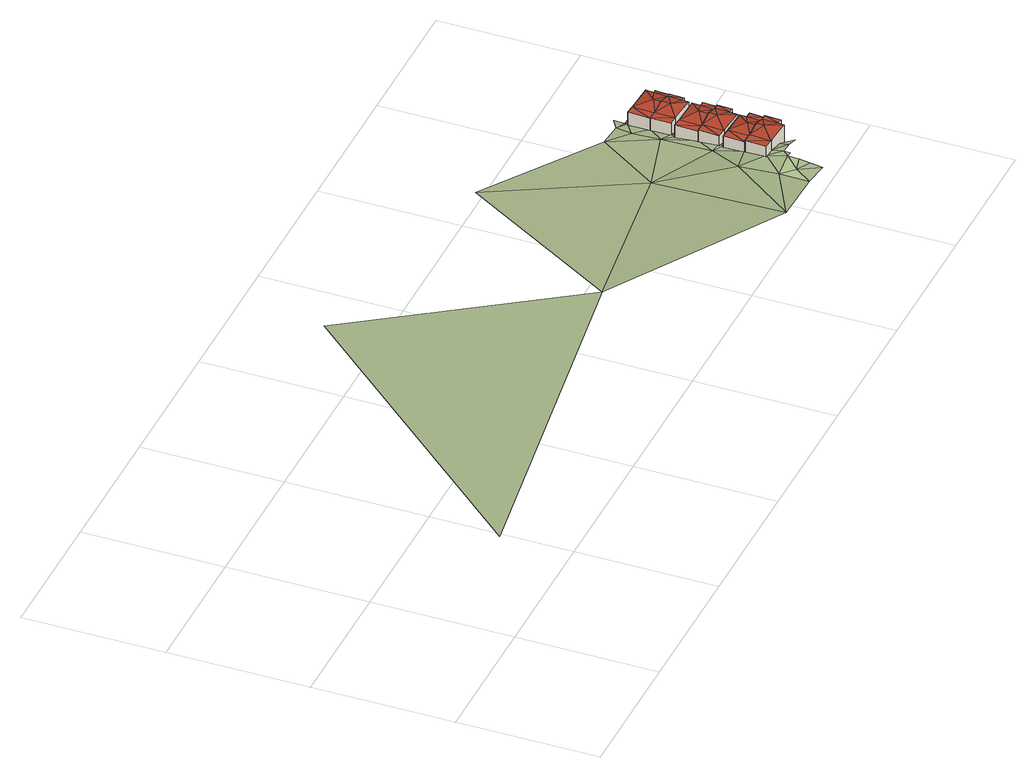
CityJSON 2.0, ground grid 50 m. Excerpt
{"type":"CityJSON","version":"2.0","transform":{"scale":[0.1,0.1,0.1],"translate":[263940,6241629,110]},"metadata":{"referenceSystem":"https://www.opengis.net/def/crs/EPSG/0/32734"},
"CityObjects":{
"building1":{"type":"Building","attributes":{"address":"44 Kylemore Road Universtity Estate Cape Town","building":"house","building:levels":2,"building_height":6.9,"roof_height":122.6,"ground_height":113,"plus_code":"4FRW3C6X+8HC"},"geometry":[{"type":"Solid","lod":"2","boundaries":[[[[0,1,2]],[[3,4,5]],[[5,4,6]],[[7,2,3]],[[3,2,4]],[[1,4,2]],[[8,0,2]],[[8,2,7]],[[9,10,0]],[[9,0,8]],[[11,12,3,5]],[[12,13,7,3]],[[13,14,8,7]],[[14,15,9,8]],[[15,16,10,9]],[[16,17,0,10]],[[17,18,1,0]],[[18,19,4,1]],[[19,20,6,4]],[[20,11,5,6]],[[20,19,18,17,16,15,14,13,12,11]]]],"semantics":{"surfaces":[{"type":"RoofSurface"},{"type":"WallSurface"},{"type":"GroundSurface"}],"values":[[0,0,0,0,0,0,0,0,0,0,1,1,1,1,1,1,1,1,1,1,2]]}}]},
"building2":{"type":"Building","attributes":{"address":"42 Kylemore Road Universtity Estate Cape Town","building":"house","building:levels":2,"building_height":6.9,"roof_height":121.8,"ground_height":112.3,"plus_code":"4FRW3C6X+8HR"},"geometry":[{"type":"Solid","lod":"2","boundaries":[[[[21,22,23]],[[21,23,24]],[[25,26,27]],[[27,28,22]],[[27,22,21]],[[27,21,25]],[[29,30,26]],[[26,30,31]],[[26,31,27]],[[27,31,28]],[[32,33,24,23]],[[33,34,21,24]],[[34,35,25,21]],[[35,36,26,25]],[[36,37,29,26]],[[37,38,30,29]],[[38,39,31,30]],[[39,40,28,31]],[[40,41,22,28]],[[41,32,23,22]],[[41,40,39,38,37,36,35,34,33,32]]]],"semantics":{"surfaces":[{"type":"RoofSurface"},{"type":"WallSurface"},{"type":"GroundSurface"}],"values":[[0,0,0,0,0,0,0,0,0,0,1,1,1,1,1,1,1,1,1,1,2]]}}]},
"building3":{"type":"Building","attributes":{"address":"40 Kylemore Road Universtity Estate Cape Town","building":"house","building:levels":2,"building_height":6.9,"roof_height":120.2,"ground_height":111.6,"plus_code":"4FRW3C6X+9HJ"},"geometry":[{"type":"Solid","lod":"2","boundaries":[[[[42,43,44]],[[44,43,45]],[[45,46,47]],[[44,45,47]],[[44,47,48]],[[49,50,51]],[[51,50,52]],[[48,47,49]],[[49,47,50]],[[46,50,47]],[[53,54,49,51]],[[54,55,48,49]],[[55,56,44,48]],[[56,57,42,44]],[[57,58,43,42]],[[58,59,45,43]],[[59,60,46,45]],[[60,61,50,46]],[[61,62,52,50]],[[62,53,51,52]],[[62,61,60,59,58,57,56,55,54,53]]]],"semantics":{"surfaces":[{"type":"RoofSurface"},{"type":"WallSurface"},{"type":"GroundSurface"}],"values":[[0,0,0,0,0,0,0,0,0,0,1,1,1,1,1,1,1,1,1,1,2]]}}]},
"building4":{"type":"Building","attributes":{"address":"38 Kylemore Road Universtity Estate Cape Town","building":"house","building:levels":2,"building_height":6.9,"roof_height":119.7,"ground_height":111.1,"plus_code":"4FRW3C6X+CH2"},"geometry":[{"type":"Solid","lod":"2","boundaries":[[[[63,64,65]],[[63,65,66]],[[66,65,67]],[[67,65,68]],[[67,69,66]],[[70,71,72]],[[70,72,73]],[[67,68,71]],[[67,71,70]],[[67,70,69]],[[74,75,73,72]],[[75,76,70,73]],[[76,77,69,70]],[[77,78,66,69]],[[78,79,63,66]],[[79,80,64,63]],[[80,81,65,64]],[[81,82,68,65]],[[82,83,71,68]],[[83,74,72,71]],[[83,82,81,80,79,78,77,76,75,74]]]],"semantics":{"surfaces":[{"type":"RoofSurface"},{"type":"WallSurface"},{"type":"GroundSurface"}],"values":[[0,0,0,0,0,0,0,0,0,0,1,1,1,1,1,1,1,1,1,1,2]]}}]},
"building5":{"type":"Building","attributes":{"address":"36 Kylemore Road Universtity Estate Cape Town","building":"house","building:levels":2,"building_height":6.9,"roof_height":118.7,"ground_height":110.7,"plus_code":"4FRW3C6X+CHV"},"geometry":[{"type":"Solid","lod":"2","boundaries":[[[[84,85,86]],[[84,86,87]],[[88,86,89]],[[87,86,88]],[[87,88,90]],[[91,92,93]],[[91,93,94]],[[90,88,91]],[[91,88,92]],[[89,92,88]],[[95,96,91,94]],[[96,97,90,91]],[[97,98,87,90]],[[98,99,84,87]],[[99,100,85,84]],[[100,101,86,85]],[[101,102,89,86]],[[102,103,92,89]],[[103,104,93,92]],[[104,95,94,93]],[[104,103,102,101,100,99,98,97,96,95]]]],"semantics":{"surfaces":[{"type":"RoofSurface"},{"type":"WallSurface"},{"type":"GroundSurface"}],"values":[[0,0,0,0,0,0,0,0,0,0,1,1,1,1,1,1,1,1,1,1,2]]}}]},
"building6":{"type":"Building","attributes":{"address":"34 Kylemore Road Universtity Estate Cape Town","building":"house","building:levels":2,"building_height":6.9,"roof_height":118.5,"ground_height":110.4,"plus_code":"4FRW3C6X+FH7"},"geometry":[{"type":"Solid","lod":"2","boundaries":[[[[105,106,107]],[[107,106,108]],[[107,109,110]],[[107,108,109]],[[109,108,111]],[[112,113,114]],[[112,114,115]],[[109,111,113]],[[109,113,112]],[[109,112,110]],[[116,117,115,114]],[[117,118,112,115]],[[118,119,110,112]],[[119,120,107,110]],[[120,121,105,107]],[[121,122,106,105]],[[122,123,108,106]],[[123,124,111,108]],[[124,125,113,111]],[[125,116,114,113]],[[125,124,123,122,121,120,119,118,117,116]]]],"semantics":{"surfaces":[{"type":"RoofSurface"},{"type":"WallSurface"},{"type":"GroundSurface"}],"values":[[0,0,0,0,0,0,0,0,0,0,1,1,1,1,1,1,1,1,1,1,2]]}}]},
"terrain1":{"type":"TINRelief","geometry":[{"type":"CompositeSurface","lod":"1","boundaries":[[[126,127,128]],[[129,130,128]],[[130,131,128]],[[130,129,132]],[[133,134,129]],[[132,129,134]],[[131,130,135]],[[134,133,136]],[[130,132,137]],[[138,136,133]],[[139,132,134]],[[136,140,134]],[[141,136,138]],[[136,141,142]],[[139,134,140]],[[142,140,136]],[[130,137,143]],[[132,139,144]],[[135,130,143]],[[144,137,132]],[[139,140,145]],[[140,146,145]],[[147,139,145]],[[148,137,144]],[[147,145,149]],[[148,150,137]],[[150,151,137]],[[147,149,152]],[[143,137,151]],[[153,150,148]],[[150,153,154]],[[149,155,152]],[[135,143,156]],[[151,157,143]],[[153,158,154]],[[156,159,135]],[[160,143,157]],[[161,158,153]],[[143,162,156]],[[143,160,162]],[[160,157,163]],[[161,164,158]],[[165,160,163]],[[156,162,166]],[[166,159,156]],[[163,167,165]],[[168,159,166]],[[169,167,163]],[[170,159,168]],[[166,171,168]],[[171,172,168]],[[171,173,172]],[[171,174,173]]]}]}
},
"vertices":[
[2682,213,99],[2778,206,99],[2735,258,112],[2781,284,99],[2780,228,99],[2801,283,99],[2800,226,99],[2737,286,112],[2689,289,99],[2653,291,99],[2648,215,99],[2801,283,30],[2781,284,30],[2737,286,30],[2689,289,30],[2653,291,30],[2648,215,30],[2682,213,30],[2778,206,30],[2780,228,30],[2800,226,30],
[2783,338,92],[2781,284,92],[2801,283,92],[2804,337,92],[2784,362,92],[2693,366,92],[2739,318,105],[2737,286,105],[2657,368,92],[2653,291,92],[2689,289,92],[2801,283,23],[2804,337,23],[2783,338,23],[2784,362,23],[2693,366,23],[2657,368,23],[2653,291,23],[2689,289,23],[2737,286,23],[2781,284,23],
[2665,458,85],[2662,383,85],[2698,457,85],[2694,380,85],[2792,373,85],[2748,426,98],[2750,455,98],[2796,453,85],[2794,401,85],[2814,452,85],[2813,400,85],[2814,452,16],[2796,453,16],[2750,455,16],[2698,457,16],[2665,458,16],[2662,383,16],[2694,380,16],[2792,373,16],[2794,401,16],[2813,400,16],
[2669,540,80],[2665,458,80],[2698,457,80],[2701,538,80],[2751,491,93],[2750,455,93],[2801,534,80],[2799,504,80],[2796,453,80],[2814,452,80],[2816,503,80],[2814,452,11],[2816,503,11],[2799,504,11],[2801,534,11],[2701,538,11],[2669,540,11],[2665,458,11],[2698,457,11],[2750,455,11],[2796,453,11],
[2681,630,76],[2677,556,76],[2709,555,76],[2714,628,76],[2762,592,89],[2808,549,76],[2763,625,89],[2812,623,76],[2809,571,76],[2822,570,76],[2825,622,76],[2825,622,7],[2812,623,7],[2763,625,7],[2714,628,7],[2681,630,7],[2677,556,7],[2709,555,7],[2808,549,7],[2809,571,7],[2822,570,7],
[2686,709,73],[2681,630,73],[2718,707,73],[2714,628,73],[2764,653,86],[2818,701,73],[2763,625,86],[2816,673,73],[2812,623,73],[2825,622,73],[2828,672,73],[2825,622,4],[2828,672,4],[2816,673,4],[2818,701,4],[2718,707,4],[2686,709,4],[2681,630,4],[2714,628,4],[2763,625,4],[2812,623,4],
[1068,1094,213],[1,51,389],[1568,340,219],[2290,0,139],[2352,491,79],[2053,974,109],[2524,262,90],[2558,30,73],[2560,135,73],[2547,734,42],[2603,92,72],[2620,389,53],[2655,23,65],[2648,215,63],[2664,147,70],[2658,68,67],[2661,107,71],[2627,571,42],[2653,291,57],[2684,170,70],[2682,146,70],[2682,213,63],[2657,368,52],[2724,167,69],[2662,383,52],[2665,458,44],[2738,209,53],[2693,366,45],[2694,380,45],[2765,164,60],[2631,672,35],[2669,540,34],[2723,378,45],[2651,735,26],[2677,556,34],[2744,364,33],[2681,630,30],[2701,538,28],[2752,376,33],[2709,555,28],[2686,709,26],[2738,553,17],[2693,723,20],[2761,536,19],[2694,760,20],[2718,707,20],[2718,721,20],[2749,719,13],[2748,705,13]
]}
